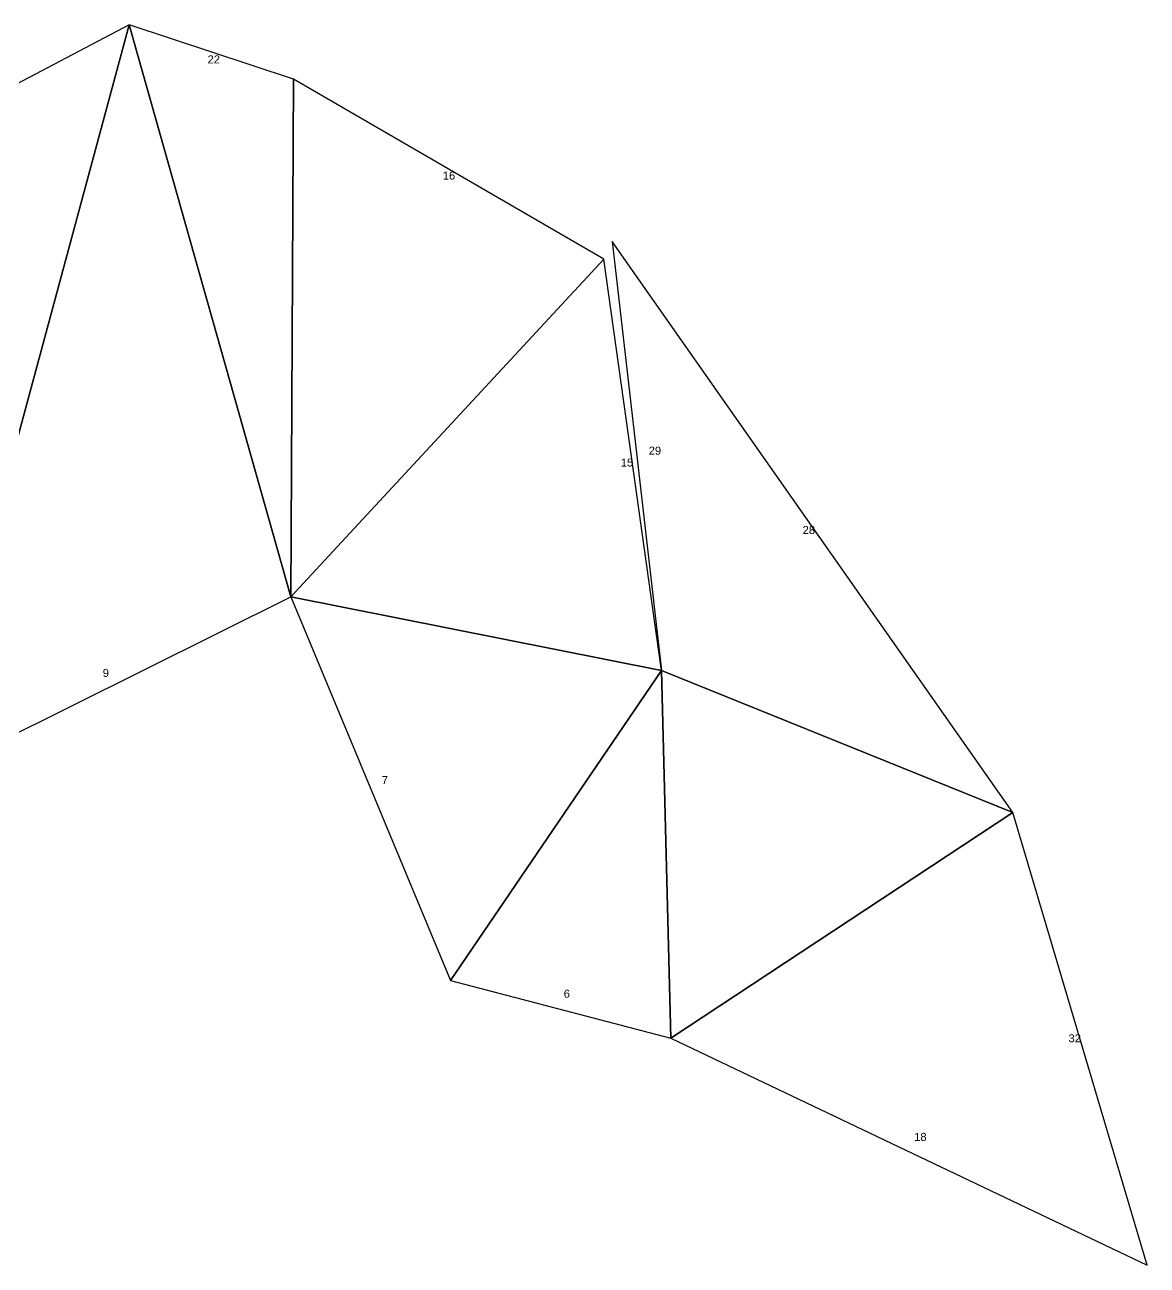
# Model space of a CAD drawing. Extents: x -231 to 450, y -299 to 114.
# Drawn here: x 310 to 450.3, y -41.3 to 113.7 of the extents above; entities that cross this region are included whole.
import ezdxf

# ---------------------------------------------------------------- set-up
doc = ezdxf.new("R2010")
doc.units = 0
doc.styles.get("Standard").update_dxf_attribs({"font": 'arial.ttf'})

msp = doc.modelspace()

# ---------------------------------------------------------------- linework, layer by layer
at = {"color": 0}
for p, q in [((323.09, 113.73), (254.4, 77.53)), ((343.63, 106.94), (323.09, 113.73)), ((382.43, 84.43), (343.63, 106.94)), ((433.53, 15.32), (383.44, 86.64)), ((383.44, 86.64), (389.61, 33.07)), ((389.61, 33.07), (382.43, 84.43)), ((297.62, 19.55), (343.29, 42.25)), ((343.29, 42.25), (363.25, -5.68)), ((450.32, -41.25), (433.53, 15.32)), ((363.25, -5.68), (390.78, -12.89)), ((390.78, -12.89), (450.32, -41.25))]:
    msp.add_line(p, q, dxfattribs=at)
at = {"color": 1}
for p, q in [((323.09, 113.73), (297.62, 19.55)), ((297.62, 19.55), (323.09, 113.73)), ((343.29, 42.25), (323.09, 113.73)), ((323.09, 113.73), (343.29, 42.25)), ((343.63, 106.94), (343.29, 42.25)), ((343.29, 42.25), (343.63, 106.94)), ((382.43, 84.43), (343.29, 42.25)), ((343.29, 42.25), (382.43, 84.43)), ((343.29, 42.25), (389.61, 33.07)), ((389.61, 33.07), (343.29, 42.25)), ((363.25, -5.68), (389.61, 33.07)), ((389.61, 33.07), (363.25, -5.68)), ((389.61, 33.07), (433.53, 15.32)), ((389.61, 33.07), (390.78, -12.89)), ((433.53, 15.32), (389.61, 33.07)), ((390.78, -12.89), (389.61, 33.07)), ((390.78, -12.89), (433.53, 15.32)), ((433.53, 15.32), (390.78, -12.89))]:
    msp.add_line(p, q, dxfattribs=at)

# ---------------------------------------------------------------- texts
for s, p in [('22', (332.89, 108.91)), ('16', (362.28, 94.39)), ('29', (388.02, 60.02)), ('15', (384.53, 58.54)), ('28', (407.26, 50.11)), ('9', (319.79, 32.25)), ('7', (354.66, 18.86)), ('6', (377.4, -7.83)), ('32', (440.49, -13.4)), ('18', (421.2, -25.72))]:
    msp.add_text(s, height=1).set_placement(p)

doc.saveas('drawing.dxf')
